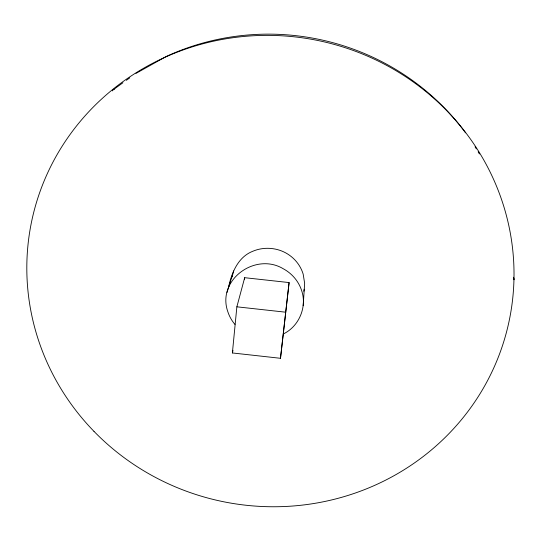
<?xml version="1.0" encoding="UTF-8"?>
<svg xmlns="http://www.w3.org/2000/svg" width="541" height="541" viewBox="0 0 541 541"><rect width="100%" height="100%" fill="white"/><g stroke="black" fill="none" stroke-linecap="round" stroke-linejoin="round"><path stroke-width="0.81" d="M283.836 333.709C298.95 326.155 307.017 307.329 301.837 291.193A38.783 37.214 10.7 0 0 283.092 268.661C255.291 252.092 216.61 279.886 227.808 311.663A38.783 37.221 10.7 0 0 234.963 324.458M303.176 305.712L304.644 283.295L303.17 274.125A36.72 35.388 10.7 0 0 296.509 261.756A36.72 35.388 10.7 0 0 285.438 252.728C275.477 247.433 263.203 246.831 252.809 251.261C237.824 257.076 231.453 273.205 228.444 287.778M232.387 352.955L236.863 306.815L244.681 277.695L289.097 282.571L280.488 358.298L232.387 352.955L232.995 350.494M244.518 279.359L244.681 277.695M280.488 358.298L289.097 282.571M232.055 276.992L233.692 270.933M303.826 291.281L304.204 289.212M227.01 292.438L232.326 275.355M112.345 90.881L113.333 89.671L122.929 82.766M126.357 80.305L129.786 77.836M135.96 73.4L166.283 56.46A239.48 231.447 10.7 0 1 465.544 132.849M113.333 89.671L114.773 88.873M236.863 306.815L285.499 312.177M513.727 278.088L513.95 279.744L513.639 277.249M475.052 146.787A239.48 231.447 10.7 0 1 476.391 148.924M478.129 151.791A239.48 231.447 10.7 0 1 479.407 153.955M93.965 431.339A243.89 235.396 10.7 0 0 504.09 340.58A243.89 235.396 10.7 0 0 213.201 41.265A243.89 235.396 10.7 0 0 93.965 431.339"/></g></svg>
